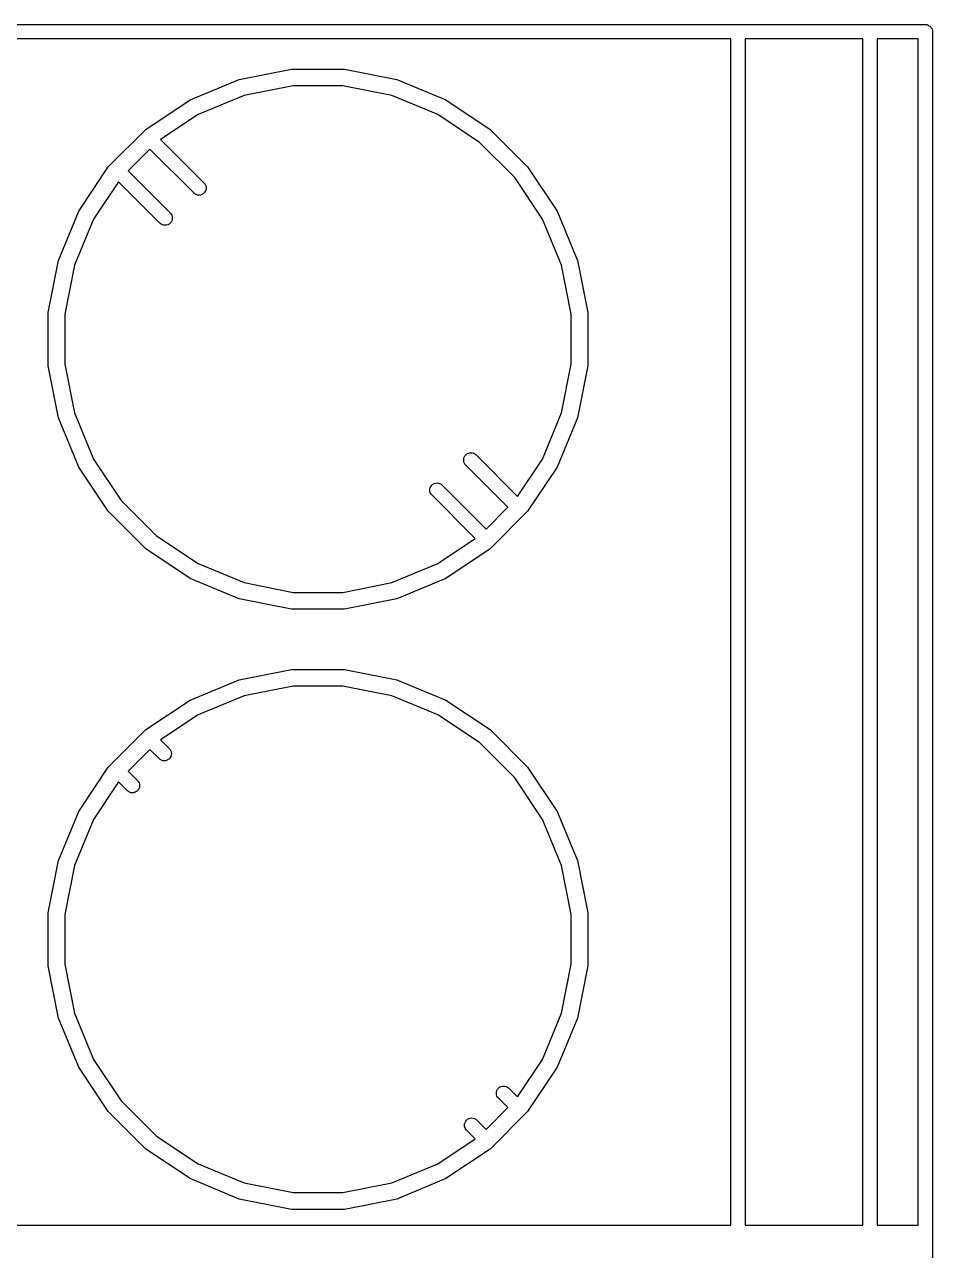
# Model space of a CAD drawing. Extents: x 27 to 117, y -173 to -16.
# Drawn here: x 105.05 to 112.62, y -66.34 to -56.13 of the extents above; entities that cross this region are included whole.
import ezdxf

# ---------------------------------------------------------------- set-up
doc = ezdxf.new("R2010")
doc.units = 0
doc.layers.add('BLACK', color=7, linetype='CONTINUOUS')

msp = doc.modelspace()

# ---------------------------------------------------------------- linework, layer by layer
at = {"layer": 'BLACK', "linetype": 'CONTINUOUS'}
for p, q in [((103.443, -56.13), (110.997, -56.13)), ((110.997, -56.13), (111, -56.1297)), ((111, -56.1297), (111.003, -56.13)), ((111.003, -56.13), (112.097, -56.13)), ((112.097, -56.13), (112.1, -56.1297)), ((112.1, -56.1297), (112.103, -56.13)), ((112.103, -56.13), (112.557, -56.13)), ((112.557, -56.13), (112.56, -56.1297)), ((112.56, -56.1297), (112.563, -56.13)), ((112.563, -56.13), (112.572, -56.1309)), ((112.572, -56.1309), (112.583, -56.1343)), ((112.583, -56.1343), (112.593, -56.1399)), ((112.593, -56.1399), (112.603, -56.1474)), ((112.603, -56.1474), (112.61, -56.1565)), ((112.61, -56.1565), (112.616, -56.1669)), ((110.94, -56.25), (103.5, -56.25)), ((110.94, -66.13), (110.94, -56.25)), ((111.06, -56.25), (111.06, -66.13)), ((112.04, -56.25), (111.06, -56.25)), ((112.04, -66.13), (112.04, -56.25)), ((112.16, -56.25), (112.16, -66.13)), ((112.5, -56.25), (112.16, -56.25)), ((112.5, -66.13), (112.5, -56.25)), ((112.616, -56.1669), (112.619, -56.1782)), ((112.619, -56.1782), (112.62, -56.19)), ((112.62, -56.19), (112.62, -56.1929)), ((112.62, -56.1929), (112.62, -66.1871)), ((106.844, -56.5873), (107.278, -56.5009)), ((107.278, -56.5009), (107.722, -56.5009)), ((107.722, -56.5009), (108.156, -56.5873)), ((106.435, -56.7569), (106.844, -56.5873)), ((107.292, -56.6402), (106.885, -56.7213)), ((107.708, -56.6402), (107.292, -56.6402)), ((108.115, -56.7213), (107.708, -56.6402)), ((108.156, -56.5873), (108.565, -56.7569)), ((106.066, -57.003), (106.435, -56.7569)), ((106.885, -56.7213), (106.501, -56.8803)), ((108.499, -56.8803), (108.115, -56.7213)), ((108.565, -56.7569), (108.934, -57.003)), ((106.501, -56.8803), (106.189, -57.0884)), ((108.845, -57.1112), (108.499, -56.8803)), ((105.753, -57.3163), (106.066, -57.003)), ((108.934, -57.003), (109.247, -57.3163)), ((106.099, -57.1675), (105.918, -57.3487)), ((106.468, -57.5356), (106.099, -57.1675)), ((106.189, -57.0884), (106.552, -57.4506)), ((109.139, -57.4051), (108.845, -57.1112)), ((105.507, -57.6846), (105.753, -57.3163)), ((105.918, -57.3487), (106.271, -57.7017)), ((109.247, -57.3163), (109.493, -57.6846)), ((105.838, -57.4392), (105.63, -57.7506)), ((106.186, -57.7865), (105.838, -57.4392)), ((106.552, -57.4506), (106.558, -57.4574)), ((106.558, -57.4574), (106.564, -57.4679)), ((106.564, -57.4679), (106.567, -57.4792)), ((106.567, -57.4792), (106.568, -57.4909)), ((106.568, -57.4909), (106.567, -57.5027)), ((109.37, -57.7506), (109.139, -57.4051)), ((106.475, -57.5412), (106.468, -57.5356)), ((106.485, -57.5467), (106.475, -57.5412)), ((106.496, -57.5501), (106.485, -57.5467)), ((106.508, -57.5513), (106.496, -57.5501)), ((106.52, -57.5501), (106.508, -57.5513)), ((106.531, -57.5467), (106.52, -57.5501)), ((106.542, -57.5411), (106.531, -57.5467)), ((106.551, -57.5336), (106.542, -57.5411)), ((106.558, -57.5244), (106.551, -57.5336)), ((106.564, -57.514), (106.558, -57.5244)), ((106.567, -57.5027), (106.564, -57.514)), ((105.337, -58.094), (105.507, -57.6846)), ((109.493, -57.6846), (109.663, -58.094)), ((105.63, -57.7506), (105.471, -58.1346)), ((106.193, -57.7921), (106.186, -57.7865)), ((106.203, -57.7977), (106.193, -57.7921)), ((106.214, -57.8011), (106.203, -57.7977)), ((106.249, -57.7977), (106.238, -57.8011)), ((106.259, -57.7921), (106.249, -57.7977)), ((106.269, -57.7846), (106.259, -57.7921)), ((106.276, -57.7755), (106.269, -57.7846)), ((106.271, -57.7017), (106.276, -57.7085)), ((106.276, -57.7085), (106.282, -57.7189)), ((106.282, -57.7651), (106.276, -57.7755)), ((106.282, -57.7189), (106.285, -57.7302)), ((106.285, -57.7538), (106.282, -57.7651)), ((106.285, -57.7302), (106.286, -57.742)), ((106.286, -57.742), (106.285, -57.7538)), ((109.529, -58.1346), (109.37, -57.7506)), ((106.226, -57.8023), (106.214, -57.8011)), ((106.238, -57.8011), (106.226, -57.8023)), ((105.251, -58.5285), (105.337, -58.094)), ((109.663, -58.094), (109.749, -58.5285)), ((105.471, -58.1346), (105.39, -58.5422)), ((109.61, -58.5422), (109.529, -58.1346)), ((105.251, -58.9715), (105.251, -58.5285)), ((105.39, -58.5422), (105.39, -58.9578)), ((109.61, -58.9578), (109.61, -58.5422)), ((109.749, -58.5285), (109.749, -58.9715)), ((105.337, -59.406), (105.251, -58.9715)), ((105.39, -58.9578), (105.471, -59.3654)), ((109.529, -59.3654), (109.61, -58.9578)), ((109.749, -58.9715), (109.663, -59.406)), ((105.507, -59.8154), (105.337, -59.406)), ((105.471, -59.3654), (105.63, -59.7494)), ((109.37, -59.7494), (109.529, -59.3654)), ((109.663, -59.406), (109.493, -59.8154)), ((108.715, -59.7452), (108.718, -59.7339)), ((108.718, -59.7339), (108.724, -59.7235)), ((108.724, -59.7235), (108.731, -59.7144)), ((108.731, -59.7144), (108.741, -59.7069)), ((108.741, -59.7069), (108.751, -59.7013)), ((108.751, -59.7013), (108.762, -59.6979)), ((108.762, -59.6979), (108.774, -59.6967)), ((108.774, -59.6967), (108.786, -59.6979)), ((108.786, -59.6979), (108.797, -59.7013)), ((108.797, -59.7013), (108.807, -59.7069)), ((108.807, -59.7069), (108.814, -59.7125)), ((108.814, -59.7125), (109.162, -60.0602)), ((105.753, -60.1837), (105.507, -59.8154)), ((105.63, -59.7494), (105.861, -60.0949)), ((108.714, -59.757), (108.715, -59.7452)), ((108.715, -59.7688), (108.714, -59.757)), ((108.718, -59.7801), (108.715, -59.7688)), ((108.724, -59.7905), (108.718, -59.7801)), ((108.729, -59.7973), (108.724, -59.7905)), ((109.083, -60.1508), (108.729, -59.7973)), ((109.162, -60.0602), (109.37, -59.7494)), ((109.493, -59.8154), (109.247, -60.1837)), ((108.432, -60.0081), (108.433, -59.9963)), ((108.433, -60.0198), (108.432, -60.0081)), ((108.433, -59.9963), (108.436, -59.985)), ((108.436, -60.0311), (108.433, -60.0198)), ((108.436, -59.985), (108.442, -59.9746)), ((108.442, -60.0416), (108.436, -60.0311)), ((108.442, -59.9746), (108.449, -59.9654)), ((108.448, -60.0484), (108.442, -60.0416)), ((108.449, -59.9654), (108.458, -59.9579)), ((108.458, -59.9579), (108.469, -59.9523)), ((108.469, -59.9523), (108.48, -59.9489)), ((108.48, -59.9489), (108.492, -59.9477)), ((108.492, -59.9477), (108.504, -59.9489)), ((108.504, -59.9489), (108.515, -59.9523)), ((108.515, -59.9523), (108.525, -59.9578)), ((108.525, -59.9578), (108.532, -59.9634)), ((108.532, -59.9634), (108.902, -60.332)), ((105.861, -60.0949), (106.155, -60.3888)), ((108.811, -60.4112), (108.448, -60.0484)), ((106.066, -60.497), (105.753, -60.1837)), ((108.902, -60.332), (109.083, -60.1508)), ((109.247, -60.1837), (108.934, -60.497)), ((106.155, -60.3888), (106.501, -60.6197)), ((108.499, -60.6197), (108.811, -60.4112)), ((106.435, -60.7431), (106.066, -60.497)), ((108.934, -60.497), (108.565, -60.7431)), ((106.501, -60.6197), (106.885, -60.7787)), ((108.115, -60.7787), (108.499, -60.6197)), ((106.844, -60.9127), (106.435, -60.7431)), ((108.565, -60.7431), (108.156, -60.9127)), ((106.885, -60.7787), (107.292, -60.8598)), ((107.292, -60.8598), (107.708, -60.8598)), ((107.708, -60.8598), (108.115, -60.7787)), ((107.278, -60.9991), (106.844, -60.9127)), ((108.156, -60.9127), (107.722, -60.9991)), ((107.722, -60.9991), (107.278, -60.9991)), ((106.844, -61.5873), (107.278, -61.5009)), ((107.278, -61.5009), (107.722, -61.5009)), ((107.722, -61.5009), (108.156, -61.5873)), ((106.435, -61.7569), (106.844, -61.5873)), ((107.292, -61.6402), (106.885, -61.7213)), ((107.708, -61.6402), (107.292, -61.6402)), ((108.115, -61.7213), (107.708, -61.6402)), ((108.156, -61.5873), (108.565, -61.7569)), ((106.066, -62.003), (106.435, -61.7569)), ((106.885, -61.7213), (106.501, -61.8803)), ((108.499, -61.8803), (108.115, -61.7213)), ((108.565, -61.7569), (108.934, -62.003)), ((106.501, -61.8803), (106.189, -62.0884)), ((108.845, -62.1112), (108.499, -61.8803)), ((105.753, -62.3163), (106.066, -62.003)), ((108.934, -62.003), (109.247, -62.3163)), ((106.099, -62.1676), (105.918, -62.3487)), ((106.179, -62.2475), (106.099, -62.1676)), ((106.189, -62.0884), (106.264, -62.1627)), ((106.264, -62.1627), (106.269, -62.1695)), ((106.269, -62.1695), (106.275, -62.1799)), ((106.275, -62.1799), (106.278, -62.1912)), ((109.139, -62.4051), (108.845, -62.1112)), ((106.186, -62.2531), (106.179, -62.2475)), ((106.196, -62.2587), (106.186, -62.2531)), ((106.207, -62.2621), (106.196, -62.2587)), ((106.219, -62.2633), (106.207, -62.2621)), ((106.231, -62.2621), (106.219, -62.2633)), ((106.242, -62.2587), (106.231, -62.2621)), ((106.252, -62.2531), (106.242, -62.2587)), ((106.262, -62.2456), (106.252, -62.2531)), ((106.269, -62.2365), (106.262, -62.2456)), ((106.275, -62.2261), (106.269, -62.2365)), ((106.278, -62.2148), (106.275, -62.2261)), ((106.278, -62.1912), (106.279, -62.203)), ((106.279, -62.203), (106.278, -62.2148)), ((105.507, -62.6846), (105.753, -62.3163)), ((105.918, -62.3487), (105.998, -62.4287)), ((109.247, -62.3163), (109.493, -62.6846)), ((105.838, -62.4392), (105.63, -62.7506)), ((105.913, -62.5135), (105.838, -62.4392)), ((105.998, -62.4287), (106.003, -62.4355)), ((106.003, -62.4355), (106.009, -62.4459)), ((106.009, -62.4921), (106.003, -62.5025)), ((106.009, -62.4459), (106.012, -62.4572)), ((106.012, -62.4808), (106.009, -62.4921)), ((106.012, -62.4572), (106.013, -62.469)), ((106.013, -62.469), (106.012, -62.4808)), ((109.37, -62.7506), (109.139, -62.4051)), ((105.92, -62.5191), (105.913, -62.5135)), ((105.93, -62.5247), (105.92, -62.5191)), ((105.941, -62.5281), (105.93, -62.5247)), ((105.953, -62.5293), (105.941, -62.5281)), ((105.965, -62.5281), (105.953, -62.5293)), ((105.976, -62.5247), (105.965, -62.5281)), ((105.986, -62.5191), (105.976, -62.5247)), ((105.996, -62.5116), (105.986, -62.5191)), ((106.003, -62.5025), (105.996, -62.5116)), ((105.337, -63.094), (105.507, -62.6846)), ((109.493, -62.6846), (109.663, -63.094)), ((105.63, -62.7506), (105.471, -63.1346)), ((109.529, -63.1346), (109.37, -62.7506)), ((105.251, -63.5285), (105.337, -63.094)), ((109.663, -63.094), (109.749, -63.5285)), ((105.471, -63.1346), (105.39, -63.5422)), ((109.61, -63.5422), (109.529, -63.1346)), ((105.251, -63.9715), (105.251, -63.5285)), ((105.39, -63.5422), (105.39, -63.9578)), ((109.61, -63.9578), (109.61, -63.5422)), ((109.749, -63.5285), (109.749, -63.9715)), ((105.337, -64.406), (105.251, -63.9715)), ((105.39, -63.9578), (105.471, -64.3654)), ((109.529, -64.3654), (109.61, -63.9578)), ((109.749, -63.9715), (109.663, -64.406)), ((105.507, -64.8154), (105.337, -64.406)), ((105.471, -64.3654), (105.63, -64.7494)), ((109.37, -64.7494), (109.529, -64.3654)), ((109.663, -64.406), (109.493, -64.8154)), ((105.753, -65.1837), (105.507, -64.8154)), ((105.63, -64.7494), (105.861, -65.0949)), ((109.161, -65.0609), (109.37, -64.7494)), ((109.493, -64.8154), (109.247, -65.1837)), ((108.987, -65.0323), (108.988, -65.0205)), ((108.988, -65.044), (108.987, -65.0323)), ((108.988, -65.0205), (108.991, -65.0092)), ((108.991, -65.0553), (108.988, -65.044)), ((108.991, -65.0092), (108.997, -64.9987)), ((108.997, -64.9987), (109.004, -64.9896)), ((109.004, -64.9896), (109.013, -64.982)), ((109.013, -64.982), (109.024, -64.9764)), ((109.024, -64.9764), (109.035, -64.9729)), ((109.035, -64.9729), (109.047, -64.9717)), ((109.047, -64.9717), (109.058, -64.9728)), ((109.058, -64.9728), (109.07, -64.9762)), ((109.07, -64.9762), (109.08, -64.9817)), ((109.08, -64.9817), (109.087, -64.9873)), ((109.087, -64.9873), (109.161, -65.0609)), ((105.861, -65.0949), (106.155, -65.3888)), ((108.997, -65.0657), (108.991, -65.0553)), ((109.003, -65.0726), (108.997, -65.0657)), ((109.082, -65.1514), (109.003, -65.0726)), ((106.066, -65.497), (105.753, -65.1837)), ((108.738, -65.2556), (108.747, -65.248)), ((108.747, -65.248), (108.758, -65.2424)), ((108.758, -65.2424), (108.769, -65.2389)), ((108.769, -65.2389), (108.781, -65.2377)), ((108.781, -65.2377), (108.792, -65.2388)), ((108.792, -65.2388), (108.804, -65.2422)), ((108.804, -65.2422), (108.814, -65.2477)), ((108.814, -65.2477), (108.821, -65.2533)), ((108.821, -65.2533), (108.901, -65.3326)), ((108.901, -65.3326), (109.082, -65.1514)), ((109.247, -65.1837), (108.934, -65.497)), ((108.721, -65.2983), (108.722, -65.2865)), ((108.722, -65.31), (108.721, -65.2983)), ((108.722, -65.2865), (108.725, -65.2752)), ((108.725, -65.3213), (108.722, -65.31)), ((108.725, -65.2752), (108.731, -65.2647)), ((108.731, -65.3317), (108.725, -65.3213)), ((108.731, -65.2647), (108.738, -65.2556)), ((108.737, -65.3386), (108.731, -65.3317)), ((108.811, -65.4117), (108.737, -65.3386)), ((106.155, -65.3888), (106.501, -65.6197)), ((108.499, -65.6197), (108.811, -65.4117)), ((106.435, -65.7431), (106.066, -65.497)), ((108.934, -65.497), (108.565, -65.7431)), ((106.501, -65.6197), (106.885, -65.7787)), ((108.115, -65.7787), (108.499, -65.6197)), ((106.844, -65.9127), (106.435, -65.7431)), ((108.565, -65.7431), (108.156, -65.9127)), ((106.885, -65.7787), (107.292, -65.8598)), ((107.292, -65.8598), (107.708, -65.8598)), ((107.708, -65.8598), (108.115, -65.7787)), ((107.278, -65.9991), (106.844, -65.9127)), ((108.156, -65.9127), (107.722, -65.9991)), ((107.722, -65.9991), (107.278, -65.9991)), ((103.5, -66.13), (110.94, -66.13)), ((111.06, -66.13), (112.04, -66.13)), ((112.16, -66.13), (112.5, -66.13)), ((112.62, -66.1871), (112.62, -66.19)), ((112.62, -66.19), (112.62, -66.1929)), ((112.62, -66.1929), (112.62, -66.3071)), ((112.62, -66.3071), (112.62, -66.31)), ((112.62, -66.31), (112.62, -66.3129)), ((112.62, -66.3129), (112.62, -66.49))]:
    msp.add_line(p, q, dxfattribs=at)

doc.saveas('drawing.dxf')
